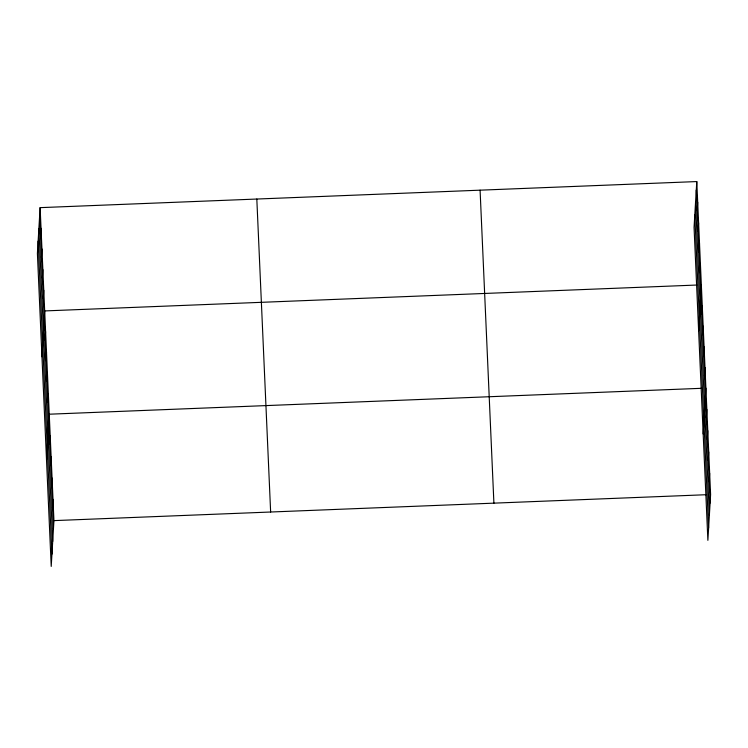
<?xml version="1.0" encoding="UTF-8"?>
<svg xmlns="http://www.w3.org/2000/svg" width="748" height="748" viewBox="0 0 748 748"><rect width="100%" height="100%" fill="white"/><g stroke="black" fill="none" stroke-linecap="round" stroke-linejoin="round"><path stroke-width="1.12" d="M40.121 207.645L37.4 253.46L51.219 566.432L53.94 520.617L40.121 207.645L696.781 181.568L710.6 494.54L707.879 540.355L694.06 227.383L696.781 181.568M40.532 236.77L41.037 228.308M41.439 257.434L41.944 248.962M42.355 278.088L42.86 269.617M43.272 298.742L43.767 290.271M41.963 356.74L44.684 310.925L696.753 285.035M45.095 340.05L45.591 331.588M46.002 360.714L46.507 352.243M46.918 381.368L47.423 372.897M47.825 402.022L48.33 393.551M46.526 460.02L49.246 414.205L701.315 388.315M49.677 443.957L50.181 435.495M50.621 465.247L51.126 456.776M51.556 486.527L52.061 478.056M52.5 507.808L53.005 499.337M697.192 210.702L697.688 202.231M698.099 231.356L698.604 222.885M699.015 252.011L699.511 243.539M699.922 272.665L700.427 264.194M698.623 330.663L701.344 284.848M701.746 313.982L702.25 305.511M702.662 334.637L703.167 326.165M703.569 355.291L704.074 346.82M704.485 375.945L704.99 367.474M703.176 433.943L705.897 388.128M706.336 417.88L706.841 409.418M707.281 439.17L707.776 430.698M708.216 460.45L708.721 451.979M709.16 481.731L709.656 473.26M53.94 520.617L706.009 494.727M696.276 190.039L710.095 503.011M695.547 202.362L709.366 515.335M694.789 215.059L708.608 528.032M480.085 190.179L493.904 503.152M256.816 199.043L270.636 512.015M39.616 216.116L53.435 529.088M38.887 228.439L52.706 541.412M38.129 241.136L51.958 554.109"/></g></svg>
